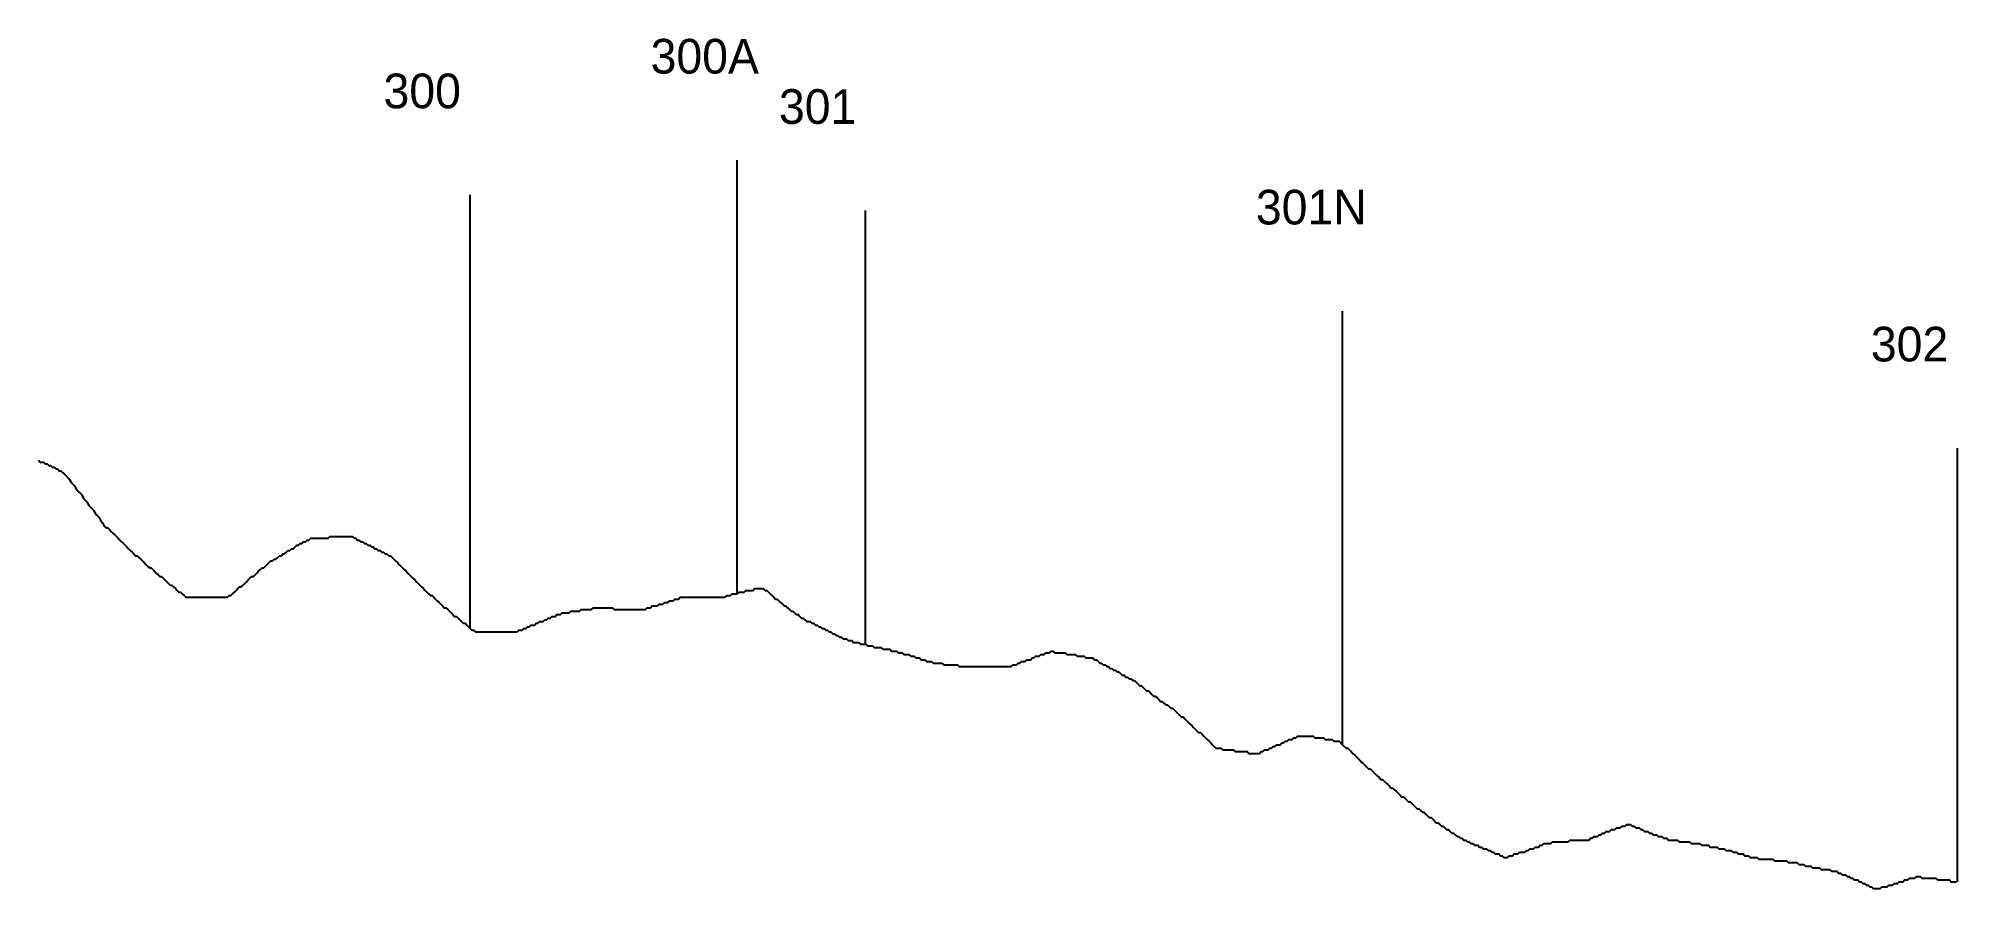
# Model space of a CAD drawing. Header units: metres. Extents: x 1 to 1108, y 1022 to 1512.
import ezdxf

# ---------------------------------------------------------------- set-up
doc = ezdxf.new("R2010")
doc.units = ezdxf.units.M
for name, color, linetype in [('profile_mark_labels', 3, 'Continuous'), ('profile_marks', 1, 'Continuous'), ('profile_polyline', 7, 'Continuous')]:
    doc.layers.add(name, color=color, linetype=linetype)

msp = doc.modelspace()

# ---------------------------------------------------------------- linework, layer by layer
at = {"layer": 'profile_marks'}
for p, q in [((404, 1192), (404, 1442)), ((250, 1172), (250, 1422)), ((478, 1163), (478, 1413)), ((753, 1105), (753, 1355)), ((1107.6, 1026), (1107.6, 1276))]:
    msp.add_line(p, q, dxfattribs=at)
at = {"layer": 'profile_polyline'}
msp.add_lwpolyline([(1, 1269), (2, 1268), (3, 1268), (4, 1268), (5, 1267), (6, 1267), (7, 1266), (8, 1266), (9, 1265), (10, 1265), (11, 1264), (12, 1264), (13, 1263), (14, 1263), (15, 1262), (16, 1261), (17, 1260), (18, 1259), (19, 1258), (20, 1256), (21, 1255), (22, 1254), (23, 1252), (24, 1251), (25, 1250), (26, 1249), (27, 1247), (28, 1246), (29, 1245), (30, 1243), (31, 1242), (32, 1241), (33, 1240), (34, 1238), (35, 1237), (36, 1236), (37, 1234), (38, 1233), (39, 1231), (40, 1230), (41, 1230), (42, 1229), (43, 1228), (44, 1227), (45, 1226), (46, 1225), (47, 1224), (48, 1223), (49, 1222), (50, 1221), (51, 1220), (52, 1219), (53, 1218), (54, 1217), (55, 1216), (56, 1215), (57, 1214), (58, 1214), (59, 1213), (60, 1212), (61, 1211), (62, 1210), (63, 1209), (64, 1208), (65, 1207), (66, 1207), (67, 1206), (68, 1205), (69, 1204), (70, 1203), (71, 1202), (72, 1202), (73, 1201), (74, 1200), (75, 1199), (76, 1198), (77, 1197), (78, 1197), (79, 1196), (80, 1195), (81, 1194), (82, 1193), (83, 1193), (84, 1192), (85, 1191), (86, 1190), (87, 1190), (88, 1190), (89, 1190), (90, 1190), (91, 1190), (92, 1190), (93, 1190), (94, 1190), (95, 1190), (96, 1190), (97, 1190), (98, 1190), (99, 1190), (100, 1190), (101, 1190), (102, 1190), (103, 1190), (104, 1190), (105, 1190), (106, 1190), (107, 1190), (108, 1190), (109, 1190), (110, 1190), (111, 1191), (112, 1191), (113, 1192), (114, 1193), (115, 1194), (116, 1195), (117, 1196), (118, 1196), (119, 1197), (120, 1198), (121, 1199), (122, 1200), (123, 1201), (124, 1202), (125, 1202), (126, 1203), (127, 1204), (128, 1205), (129, 1206), (130, 1207), (131, 1207), (132, 1208), (133, 1209), (134, 1210), (135, 1211), (136, 1211), (137, 1212), (138, 1212), (139, 1213), (140, 1214), (141, 1214), (142, 1215), (143, 1215), (144, 1216), (145, 1217), (146, 1217), (147, 1218), (148, 1218), (149, 1219), (150, 1220), (151, 1220), (152, 1221), (153, 1221), (154, 1222), (155, 1222), (156, 1223), (157, 1223), (158, 1224), (159, 1224), (160, 1224), (161, 1224), (162, 1224), (163, 1224), (164, 1224), (165, 1224), (166, 1224), (167, 1224), (168, 1224), (169, 1225), (170, 1225), (171, 1225), (172, 1225), (173, 1225), (174, 1225), (175, 1225), (176, 1225), (177, 1225), (178, 1225), (179, 1225), (180, 1225), (181, 1225), (182, 1225), (183, 1224), (184, 1224), (185, 1223), (186, 1223), (187, 1222), (188, 1222), (189, 1221), (190, 1221), (191, 1220), (192, 1220), (193, 1219), (194, 1219), (195, 1218), (196, 1218), (197, 1217), (198, 1217), (199, 1216), (200, 1216), (201, 1215), (202, 1215), (203, 1214), (204, 1214), (205, 1213), (206, 1212), (207, 1211), (208, 1210), (209, 1209), (210, 1208), (211, 1207), (212, 1206), (213, 1205), (214, 1204), (215, 1203), (216, 1202), (217, 1201), (218, 1200), (219, 1199), (220, 1198), (221, 1197), (222, 1196), (223, 1195), (224, 1194), (225, 1193), (226, 1192), (227, 1191), (228, 1191), (229, 1190), (230, 1189), (231, 1188), (232, 1187), (233, 1186), (234, 1185), (235, 1184), (236, 1184), (237, 1183), (238, 1182), (239, 1181), (240, 1180), (241, 1179), (242, 1179), (243, 1178), (244, 1177), (245, 1176), (246, 1175), (247, 1175), (248, 1174), (249, 1173), (250, 1172), (251, 1171), (252, 1171), (253, 1170), (254, 1170), (255, 1170), (256, 1170), (257, 1170), (258, 1170), (259, 1170), (260, 1170), (261, 1170), (262, 1170), (263, 1170), (264, 1170), (265, 1170), (266, 1170), (267, 1170), (268, 1170), (269, 1170), (270, 1170), (271, 1170), (272, 1170), (273, 1170), (274, 1170), (275, 1170), (276, 1170), (277, 1170), (278, 1171), (279, 1171), (280, 1171), (281, 1172), (282, 1172), (283, 1173), (284, 1173), (285, 1174), (286, 1174), (287, 1174), (288, 1175), (289, 1175), (290, 1176), (291, 1176), (292, 1176), (293, 1177), (294, 1177), (295, 1178), (296, 1178), (297, 1179), (298, 1179), (299, 1179), (300, 1180), (301, 1180), (302, 1180), (303, 1181), (304, 1181), (305, 1181), (306, 1181), (307, 1181), (308, 1182), (309, 1182), (310, 1182), (311, 1182), (312, 1182), (313, 1182), (314, 1183), (315, 1183), (316, 1183), (317, 1183), (318, 1183), (319, 1183), (320, 1183), (321, 1184), (322, 1184), (323, 1184), (324, 1184), (325, 1184), (326, 1184), (327, 1184), (328, 1184), (329, 1184), (330, 1184), (331, 1184), (332, 1184), (333, 1183), (334, 1183), (335, 1183), (336, 1183), (337, 1183), (338, 1183), (339, 1183), (340, 1183), (341, 1183), (342, 1183), (343, 1183), (344, 1183), (345, 1183), (346, 1183), (347, 1183), (348, 1183), (349, 1183), (350, 1183), (351, 1183), (352, 1184), (353, 1184), (354, 1184), (355, 1185), (356, 1185), (357, 1185), (358, 1185), (359, 1186), (360, 1186), (361, 1186), (362, 1187), (363, 1187), (364, 1187), (365, 1188), (366, 1188), (367, 1188), (368, 1189), (369, 1189), (370, 1189), (371, 1190), (372, 1190), (373, 1190), (374, 1190), (375, 1190), (376, 1190), (377, 1190), (378, 1190), (379, 1190), (380, 1190), (381, 1190), (382, 1190), (383, 1190), (384, 1190), (385, 1190), (386, 1190), (387, 1190), (388, 1190), (389, 1190), (390, 1190), (391, 1190), (392, 1190), (393, 1190), (394, 1190), (395, 1190), (396, 1190), (397, 1190), (398, 1191), (399, 1191), (400, 1191), (401, 1192), (402, 1192), (403, 1192), (404, 1192), (405, 1193), (406, 1193), (407, 1193), (408, 1193), (409, 1194), (410, 1194), (411, 1194), (412, 1194), (413, 1194), (414, 1195), (415, 1195), (416, 1195), (417, 1195), (418, 1195), (419, 1195), (420, 1194), (421, 1194), (422, 1193), (423, 1192), (424, 1191), (425, 1190), (426, 1189), (427, 1189), (428, 1188), (429, 1187), (430, 1186), (431, 1185), (432, 1185), (433, 1184), (434, 1183), (435, 1182), (436, 1182), (437, 1181), (438, 1180), (439, 1180), (440, 1179), (441, 1178), (442, 1178), (443, 1177), (444, 1176), (445, 1176), (446, 1176), (447, 1175), (448, 1175), (449, 1174), (450, 1174), (451, 1173), (452, 1173), (453, 1172), (454, 1172), (455, 1171), (456, 1171), (457, 1170), (458, 1170), (459, 1169), (460, 1169), (461, 1168), (462, 1168), (463, 1167), (464, 1167), (465, 1166), (466, 1166), (467, 1166), (468, 1165), (469, 1165), (470, 1165), (471, 1164), (472, 1164), (473, 1164), (474, 1164), (475, 1163), (476, 1163), (477, 1163), (478, 1163), (479, 1162), (480, 1162), (481, 1162), (482, 1162), (483, 1161), (484, 1161), (485, 1161), (486, 1161), (487, 1161), (488, 1160), (489, 1160), (490, 1160), (491, 1160), (492, 1160), (493, 1159), (494, 1159), (495, 1159), (496, 1159), (497, 1158), (498, 1158), (499, 1158), (500, 1157), (501, 1157), (502, 1157), (503, 1157), (504, 1156), (505, 1156), (506, 1156), (507, 1155), (508, 1155), (509, 1155), (510, 1154), (511, 1154), (512, 1154), (513, 1153), (514, 1153), (515, 1153), (516, 1153), (517, 1152), (518, 1152), (519, 1152), (520, 1152), (521, 1152), (522, 1152), (523, 1151), (524, 1151), (525, 1151), (526, 1151), (527, 1151), (528, 1151), (529, 1151), (530, 1151), (531, 1151), (532, 1150), (533, 1150), (534, 1150), (535, 1150), (536, 1150), (537, 1150), (538, 1150), (539, 1150), (540, 1150), (541, 1150), (542, 1150), (543, 1150), (544, 1150), (545, 1150), (546, 1150), (547, 1150), (548, 1150), (549, 1150), (550, 1150), (551, 1150), (552, 1150), (553, 1150), (554, 1150), (555, 1150), (556, 1150), (557, 1150), (558, 1150), (559, 1150), (560, 1150), (561, 1150), (562, 1150), (563, 1151), (564, 1151), (565, 1151), (566, 1152), (567, 1152), (568, 1153), (569, 1153), (570, 1153), (571, 1154), (572, 1154), (573, 1154), (574, 1155), (575, 1155), (576, 1156), (577, 1156), (578, 1156), (579, 1157), (580, 1157), (581, 1157), (582, 1158), (583, 1158), (584, 1158), (585, 1159), (586, 1159), (587, 1158), (588, 1158), (589, 1158), (590, 1158), (591, 1158), (592, 1158), (593, 1158), (594, 1157), (595, 1157), (596, 1157), (597, 1157), (598, 1157), (599, 1157), (600, 1156), (601, 1156), (602, 1156), (603, 1156), (604, 1156), (605, 1155), (606, 1155), (607, 1155), (608, 1155), (609, 1155), (610, 1154), (611, 1154), (612, 1153), (613, 1152), (614, 1152), (615, 1151), (616, 1151), (617, 1150), (618, 1150), (619, 1149), (620, 1149), (621, 1148), (622, 1148), (623, 1147), (624, 1147), (625, 1146), (626, 1145), (627, 1145), (628, 1144), (629, 1144), (630, 1143), (631, 1143), (632, 1142), (633, 1142), (634, 1141), (635, 1140), (636, 1139), (637, 1139), (638, 1138), (639, 1137), (640, 1136), (641, 1136), (642, 1135), (643, 1134), (644, 1133), (645, 1133), (646, 1132), (647, 1131), (648, 1130), (649, 1130), (650, 1129), (651, 1128), (652, 1128), (653, 1127), (654, 1126), (655, 1126), (656, 1125), (657, 1124), (658, 1123), (659, 1122), (660, 1121), (661, 1121), (662, 1120), (663, 1119), (664, 1118), (665, 1117), (666, 1116), (667, 1115), (668, 1114), (669, 1113), (670, 1112), (671, 1112), (672, 1111), (673, 1110), (674, 1109), (675, 1108), (676, 1107), (677, 1106), (678, 1105), (679, 1104), (680, 1103), (681, 1103), (682, 1103), (683, 1103), (684, 1102), (685, 1102), (686, 1102), (687, 1102), (688, 1102), (689, 1102), (690, 1102), (691, 1101), (692, 1101), (693, 1101), (694, 1101), (695, 1101), (696, 1101), (697, 1101), (698, 1101), (699, 1100), (700, 1100), (701, 1100), (702, 1100), (703, 1100), (704, 1100), (705, 1100), (706, 1101), (707, 1101), (708, 1102), (709, 1102), (710, 1102), (711, 1103), (712, 1103), (713, 1104), (714, 1104), (715, 1105), (716, 1105), (717, 1105), (718, 1106), (719, 1106), (720, 1107), (721, 1107), (722, 1108), (723, 1108), (724, 1108), (725, 1109), (726, 1109), (727, 1110), (728, 1110), (729, 1110), (730, 1110), (731, 1110), (732, 1110), (733, 1110), (734, 1110), (735, 1110), (736, 1110), (737, 1109), (738, 1109), (739, 1109), (740, 1109), (741, 1109), (742, 1109), (743, 1108), (744, 1108), (745, 1108), (746, 1108), (747, 1108), (748, 1107), (749, 1107), (750, 1107), (751, 1107), (752, 1106), (753, 1105), (754, 1104), (755, 1103), (756, 1103), (757, 1102), (758, 1101), (759, 1100), (760, 1099), (761, 1098), (762, 1097), (763, 1096), (764, 1095), (765, 1094), (766, 1093), (767, 1092), (768, 1091), (769, 1091), (770, 1090), (771, 1089), (772, 1088), (773, 1087), (774, 1086), (775, 1085), (776, 1085), (777, 1084), (778, 1083), (779, 1082), (780, 1081), (781, 1080), (782, 1080), (783, 1079), (784, 1078), (785, 1077), (786, 1076), (787, 1075), (788, 1075), (789, 1074), (790, 1073), (791, 1072), (792, 1072), (793, 1071), (794, 1070), (795, 1069), (796, 1068), (797, 1068), (798, 1067), (799, 1066), (800, 1066), (801, 1065), (802, 1064), (803, 1063), (804, 1063), (805, 1062), (806, 1061), (807, 1060), (808, 1060), (809, 1059), (810, 1058), (811, 1058), (812, 1057), (813, 1056), (814, 1056), (815, 1055), (816, 1054), (817, 1054), (818, 1053), (819, 1052), (820, 1052), (821, 1051), (822, 1051), (823, 1050), (824, 1050), (825, 1049), (826, 1049), (827, 1048), (828, 1048), (829, 1047), (830, 1047), (831, 1047), (832, 1046), (833, 1046), (834, 1045), (835, 1045), (836, 1045), (837, 1044), (838, 1044), (839, 1043), (840, 1043), (841, 1042), (842, 1042), (843, 1042), (844, 1041), (845, 1041), (846, 1040), (847, 1040), (848, 1040), (849, 1041), (850, 1041), (851, 1041), (852, 1042), (853, 1042), (854, 1042), (855, 1043), (856, 1043), (857, 1043), (858, 1043), (859, 1044), (860, 1044), (861, 1045), (862, 1045), (863, 1045), (864, 1046), (865, 1046), (866, 1046), (867, 1047), (868, 1047), (869, 1048), (870, 1048), (871, 1048), (872, 1048), (873, 1048), (874, 1049), (875, 1049), (876, 1049), (877, 1049), (878, 1049), (879, 1049), (880, 1049), (881, 1049), (882, 1049), (883, 1049), (884, 1050), (885, 1050), (886, 1050), (887, 1050), (888, 1050), (889, 1050), (890, 1050), (891, 1050), (892, 1050), (893, 1050), (894, 1050), (895, 1050), (896, 1051), (897, 1051), (898, 1052), (899, 1052), (900, 1052), (901, 1053), (902, 1053), (903, 1054), (904, 1054), (905, 1055), (906, 1055), (907, 1055), (908, 1056), (909, 1056), (910, 1056), (911, 1057), (912, 1057), (913, 1057), (914, 1058), (915, 1058), (916, 1058), (917, 1059), (918, 1059), (919, 1059), (920, 1058), (921, 1058), (922, 1057), (923, 1057), (924, 1057), (925, 1056), (926, 1056), (927, 1055), (928, 1055), (929, 1055), (930, 1054), (931, 1054), (932, 1053), (933, 1053), (934, 1053), (935, 1052), (936, 1052), (937, 1052), (938, 1051), (939, 1051), (940, 1051), (941, 1050), (942, 1050), (943, 1050), (944, 1050), (945, 1050), (946, 1050), (947, 1049), (948, 1049), (949, 1049), (950, 1049), (951, 1049), (952, 1049), (953, 1049), (954, 1048), (955, 1048), (956, 1048), (957, 1048), (958, 1048), (959, 1048), (960, 1047), (961, 1047), (962, 1047), (963, 1047), (964, 1047), (965, 1046), (966, 1046), (967, 1046), (968, 1046), (969, 1046), (970, 1045), (971, 1045), (972, 1045), (973, 1045), (974, 1044), (975, 1044), (976, 1044), (977, 1044), (978, 1043), (979, 1043), (980, 1043), (981, 1042), (982, 1042), (983, 1042), (984, 1042), (985, 1041), (986, 1041), (987, 1041), (988, 1040), (989, 1040), (990, 1040), (991, 1040), (992, 1040), (993, 1039), (994, 1039), (995, 1039), (996, 1039), (997, 1039), (998, 1039), (999, 1039), (1000, 1039), (1001, 1039), (1002, 1038), (1003, 1038), (1004, 1038), (1005, 1038), (1006, 1038), (1007, 1038), (1008, 1038), (1009, 1038), (1010, 1037), (1011, 1037), (1012, 1037), (1013, 1037), (1014, 1037), (1015, 1037), (1016, 1036), (1017, 1036), (1018, 1036), (1019, 1036), (1020, 1035), (1021, 1035), (1022, 1035), (1023, 1035), (1024, 1034), (1025, 1034), (1026, 1034), (1027, 1034), (1028, 1034), (1029, 1033), (1030, 1033), (1031, 1033), (1032, 1033), (1033, 1033), (1034, 1033), (1035, 1032), (1036, 1032), (1037, 1032), (1038, 1032), (1039, 1031), (1040, 1031), (1041, 1030), (1042, 1030), (1043, 1030), (1044, 1029), (1045, 1029), (1046, 1028), (1047, 1028), (1048, 1027), (1049, 1027), (1050, 1027), (1051, 1026), (1052, 1026), (1053, 1025), (1054, 1025), (1055, 1024), (1056, 1024), (1057, 1023), (1058, 1023), (1059, 1022), (1060, 1022), (1061, 1022), (1062, 1022), (1063, 1022), (1064, 1023), (1065, 1023), (1066, 1023), (1067, 1023), (1068, 1024), (1069, 1024), (1070, 1024), (1071, 1025), (1072, 1025), (1073, 1025), (1074, 1026), (1075, 1026), (1076, 1026), (1077, 1027), (1078, 1027), (1079, 1027), (1080, 1028), (1081, 1028), (1082, 1028), (1083, 1028), (1084, 1029), (1085, 1029), (1086, 1029), (1087, 1028), (1088, 1028), (1089, 1028), (1090, 1028), (1091, 1028), (1092, 1028), (1093, 1028), (1094, 1028), (1095, 1028), (1096, 1027), (1097, 1027), (1098, 1027), (1099, 1027), (1100, 1027), (1101, 1027), (1102, 1027), (1103, 1027), (1104, 1026), (1105, 1026), (1106, 1026), (1107, 1026)], dxfattribs=at)

# ---------------------------------------------------------------- texts
at = {"layer": 'profile_mark_labels'}
for s, p in [('300A', (354, 1492)), ('300', (200, 1472)), ('301', (428, 1463)), ('301N', (703, 1405)), ('302', (1057.6, 1326))]:
    msp.add_text(s, height=20, dxfattribs=at).set_placement(p)

doc.saveas('drawing.dxf')
